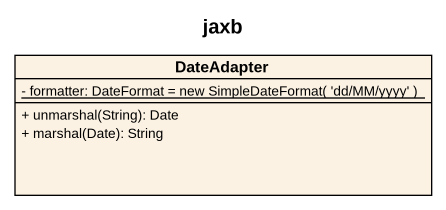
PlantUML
@startuml
title jaxb
hide circle
hide empty members
skinparam classAttributeIconSize 0
class DateAdapter {
  {static} {field} - formatter: DateFormat = new SimpleDateFormat( 'dd/MM/yyyy' )
  + unmarshal(String): Date
  + marshal(Date): String
}
@enduml
